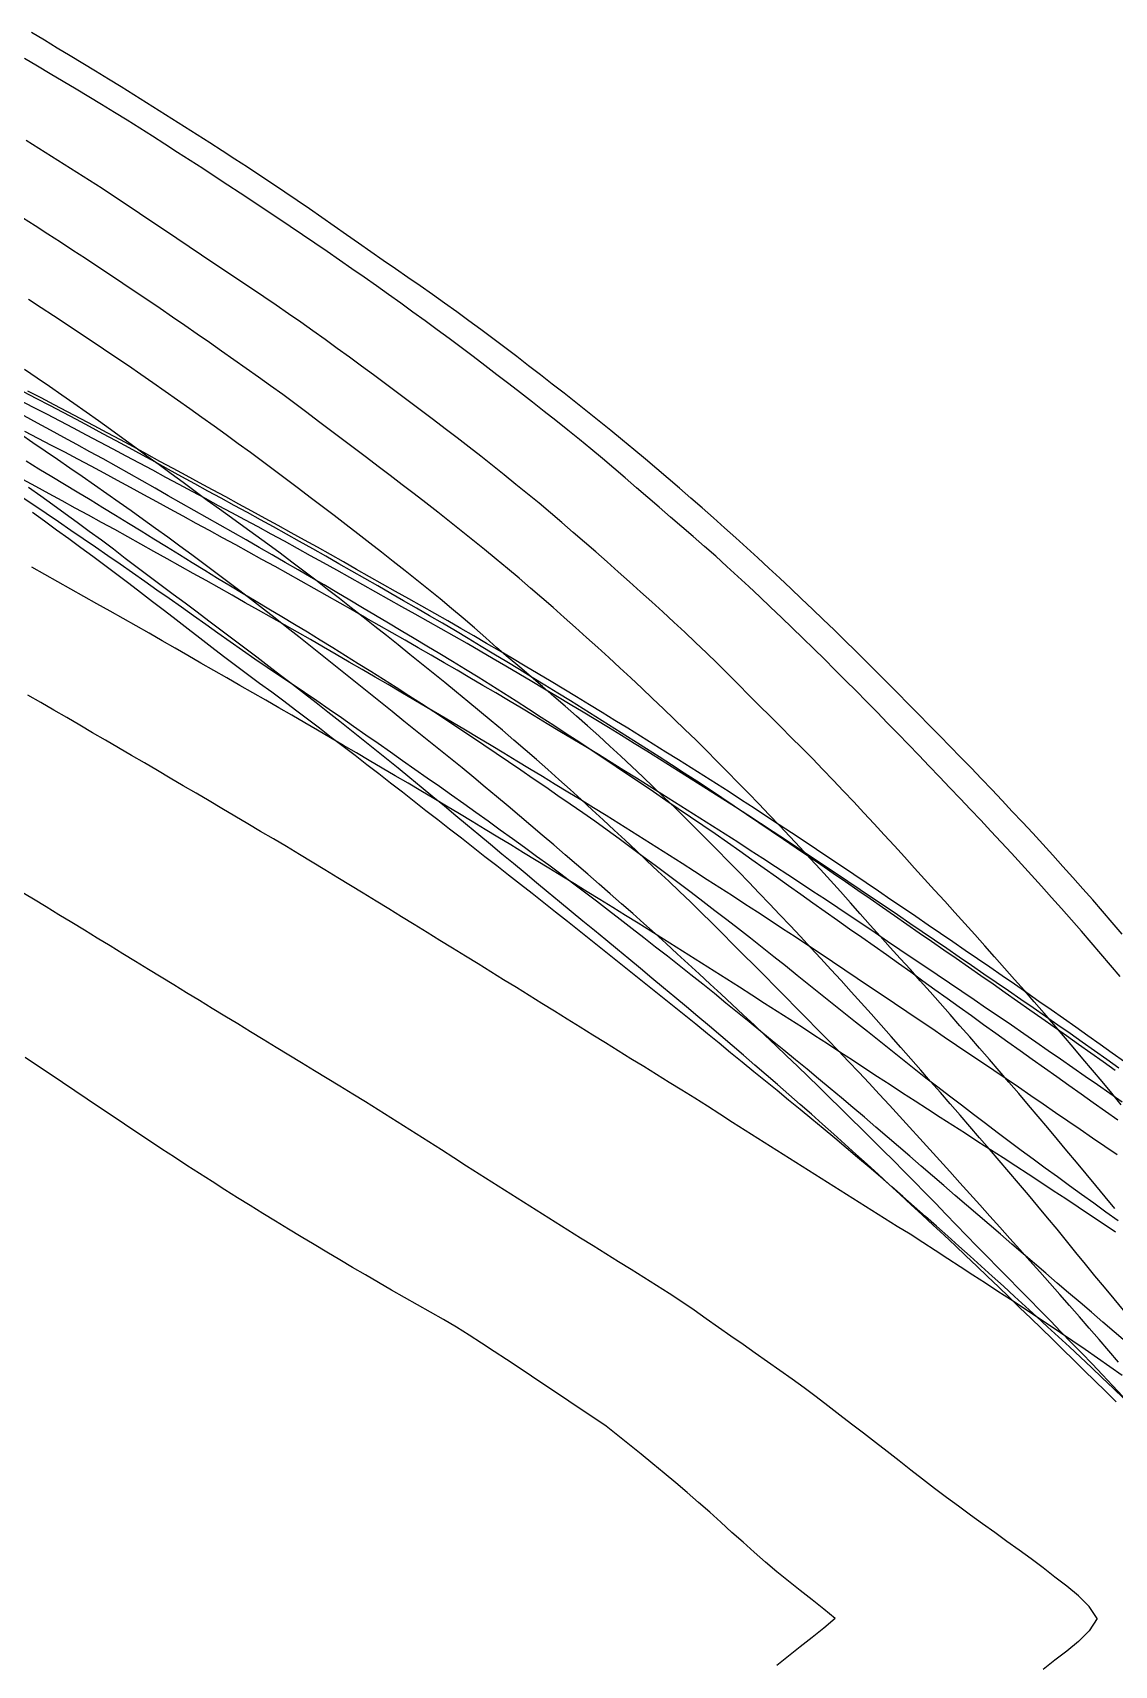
# Model space of a CAD drawing. Extents: x -4 to 218, y -16 to 16.
# Drawn here: x 206.55 to 213.78, y -0.31 to 10.6 of the extents above; entities that cross this region are included whole.
import ezdxf

# ---------------------------------------------------------------- set-up
doc = ezdxf.new("R2010")
doc.units = 0
doc.header["$MEASUREMENT"] = 0
doc.layers.add('Waterlines', color=7, linetype='Continuous')

msp = doc.modelspace()

# ---------------------------------------------------------------- linework, layer by layer
at = {"layer": 'Waterlines', "color": 135}
for points in [[(213.82683, 4.57642), (213.76212, 4.65267), (213.69695, 4.72858), (213.63138, 4.80412), (213.56541, 4.8793), (213.49907, 4.95415), (213.43236, 5.02868), (213.3653, 5.1029), (213.29788, 5.1768), (213.23016, 5.2504), (213.16212, 5.32373), (213.0938, 5.39677), (213.02518, 5.46955), (212.95631, 5.54209), (212.88722, 5.61441), (212.8179, 5.68652), (212.7484, 5.75843), (212.6787, 5.83018), (212.60887, 5.90177), (212.53888, 5.97323), (212.46878, 6.04456), (212.39856, 6.11578), (212.32823, 6.18687), (212.25772, 6.25783), (212.18706, 6.3286), (212.1162, 6.39919), (212.04512, 6.46956), (211.9738, 6.5397), (211.90224, 6.60958), (211.83041, 6.67919), (211.75829, 6.7485), (211.68588, 6.81751), (211.61319, 6.88622), (211.54021, 6.95462), (211.46695, 7.02271), (211.39339, 7.0905), (211.31955, 7.15797), (211.24544, 7.22514), (211.17104, 7.29197), (211.09634, 7.35851), (211.02136, 7.42471), (210.94609, 7.49058), (210.87051, 7.5561), (210.7946, 7.62125), (210.7184, 7.68605), (210.64186, 7.75048), (210.56502, 7.81453), (210.48785, 7.87823), (210.41043, 7.94155), (210.33279, 8.00445), (210.25478, 8.06709), (210.1765, 8.12941), (210.09798, 8.1914), (210.01924, 8.25309), (209.94028, 8.3145), (209.86111, 8.37558), (209.78168, 8.43639), (209.70204, 8.49687), (209.62219, 8.557), (209.54207, 8.61676), (209.46149, 8.67624), (209.38077, 8.73512), (209.29951, 8.79355), (209.21802, 8.85131), (209.13603, 8.90871), (209.05394, 8.96563), (208.97153, 9.0225), (208.8893, 9.0793), (208.80724, 9.13642), (208.72537, 9.1939), (208.64357, 9.25156), (208.56169, 9.30914), (208.4798, 9.36639), (208.39745, 9.42342), (208.315, 9.4799), (208.23206, 9.53606), (208.149, 9.59167), (208.06557, 9.64703), (207.98198, 9.70203), (207.8983, 9.7567), (207.81436, 9.81118), (207.73027, 9.86542), (207.64615, 9.91936), (207.56178, 9.97316), (207.47729, 10.02675), (207.39268, 10.08011), (207.30797, 10.13327), (207.2231, 10.18624), (207.13812, 10.23899), (207.05302, 10.29153), (206.96777, 10.34385), (206.88239, 10.39595), (206.79688, 10.44783), (206.71124, 10.49947), (206.62544, 10.55091), (206.53954, 10.60211)], [(213.81529, 4.29207), (213.75084, 4.36859), (213.686, 4.44479), (213.6208, 4.52066), (213.55522, 4.59624), (213.4893, 4.6715), (213.42307, 4.74648), (213.35649, 4.82117), (213.28963, 4.89559), (213.22247, 4.96975), (213.15503, 5.04366), (213.08734, 5.1173), (213.01938, 5.19073), (212.95119, 5.26395), (212.88278, 5.33696), (212.81419, 5.40978), (212.74542, 5.48243), (212.67648, 5.55492), (212.60741, 5.62728), (212.53819, 5.6995), (212.46886, 5.77161), (212.39943, 5.84362), (212.32986, 5.9155), (212.26013, 5.98724), (212.19023, 6.05881), (212.12016, 6.1302), (212.04984, 6.2014), (211.97931, 6.27236), (211.90854, 6.34309), (211.83751, 6.41358), (211.76622, 6.4838), (211.69469, 6.55376), (211.62288, 6.62343), (211.5508, 6.69282), (211.47845, 6.7619), (211.40579, 6.83065), (211.33281, 6.89904), (211.25948, 6.96702), (211.18576, 7.03454), (211.11142, 7.10168), (211.0367, 7.16807), (210.96133, 7.23397), (210.88568, 7.29925), (210.80959, 7.36429), (210.73357, 7.42902), (210.65749, 7.49402), (210.58182, 7.55949), (210.50645, 7.62518), (210.43074, 7.69075), (210.35455, 7.7556), (210.27768, 7.81971), (210.20021, 7.88308), (210.12238, 7.94588), (210.04404, 8.00835), (209.96559, 8.07034), (209.88678, 8.13211), (209.8078, 8.19356), (209.72871, 8.25467), (209.64931, 8.31561), (209.56972, 8.37628), (209.48996, 8.43667), (209.41, 8.49681), (209.32985, 8.55667), (209.24947, 8.61624), (209.16887, 8.67549), (209.08804, 8.73444), (209.00697, 8.79305), (208.92567, 8.85135), (208.84412, 8.90933), (208.76234, 8.96698), (208.68036, 9.02431), (208.59814, 9.08135), (208.51573, 9.1381), (208.43324, 9.1945), (208.35045, 9.25073), (208.26747, 9.30673), (208.1844, 9.36249), (208.10118, 9.41804), (208.01784, 9.47339), (207.93437, 9.52857), (207.85081, 9.58356), (207.76711, 9.63838), (207.68332, 9.69301), (207.5994, 9.74746), (207.51537, 9.80172), (207.4312, 9.85577), (207.34692, 9.90956), (207.26239, 9.96318), (207.17776, 10.01644), (207.09285, 10.06939), (207.00784, 10.12177), (206.92238, 10.17371), (206.83656, 10.22515), (206.75047, 10.27619), (206.66435, 10.32697), (206.57822, 10.37787), (206.4922, 10.42913)], [(213.82175, 3.43551), (213.75819, 3.5128), (213.69434, 3.58984), (213.63022, 3.66664), (213.56584, 3.74322), (213.50119, 3.81957), (213.43628, 3.89572), (213.37115, 3.97165), (213.30579, 4.04739), (213.24019, 4.12294), (213.17438, 4.19829), (213.10837, 4.27345), (213.04216, 4.34844), (212.97575, 4.42329), (212.90919, 4.49798), (212.8425, 4.57253), (212.77567, 4.64698), (212.70872, 4.72132), (212.64168, 4.79556), (212.57455, 4.86975), (212.50735, 4.94386), (212.44011, 5.01794), (212.3728, 5.09195), (212.3054, 5.16587), (212.23785, 5.23964), (212.17014, 5.31326), (212.10217, 5.38667), (212.03395, 5.45984), (211.96544, 5.53269), (211.89655, 5.60523), (211.82727, 5.67737), (211.75755, 5.74905), (211.68744, 5.82032), (211.61684, 5.89139), (211.54614, 5.96204), (211.47519, 6.03262), (211.40442, 6.10294), (211.33356, 6.17367), (211.26332, 6.24472), (211.19313, 6.31601), (211.12209, 6.38663), (211.05011, 6.45622), (210.97742, 6.52517), (210.90439, 6.59361), (210.83109, 6.66164), (210.75752, 6.72936), (210.68361, 6.79693), (210.6095, 6.86419), (210.53528, 6.93112), (210.46072, 6.99788), (210.38594, 7.06434), (210.31091, 7.13051), (210.23563, 7.19632), (210.15999, 7.26177), (210.08405, 7.32681), (210.00769, 7.39144), (209.93086, 7.45574), (209.8539, 7.51937), (209.77641, 7.58267), (209.69855, 7.64553), (209.62033, 7.70796), (209.54179, 7.76999), (209.46297, 7.83163), (209.38385, 7.89292), (209.30452, 7.95388), (209.22502, 8.01452), (209.14528, 8.07495), (209.06535, 8.13513), (208.98524, 8.19509), (208.905, 8.25481), (208.82457, 8.31433), (208.74402, 8.37359), (208.66328, 8.43261), (208.58241, 8.49138), (208.50121, 8.54995), (208.41991, 8.60815), (208.33826, 8.66603), (208.25647, 8.72333), (208.17416, 8.78016), (208.09146, 8.8364), (208.00836, 8.89214), (207.92516, 8.94749), (207.84183, 9.00286), (207.75858, 9.05853), (207.67572, 9.11438), (207.59274, 9.17055), (207.50984, 9.2267), (207.42706, 9.28265), (207.34399, 9.33859), (207.26083, 9.39428), (207.17763, 9.44961), (207.09406, 9.50475), (207.0103, 9.5595), (206.92628, 9.61391), (206.84219, 9.66788), (206.75774, 9.72162), (206.6731, 9.77503), (206.58826, 9.82812), (206.50325, 9.88091)], [(213.77827, 2.74224), (213.71475, 2.81937), (213.651, 2.89656), (213.58713, 2.97364), (213.52313, 3.05061), (213.45898, 3.12746), (213.39473, 3.20418), (213.33032, 3.28078), (213.26585, 3.35712), (213.20111, 3.43347), (213.13622, 3.50967), (213.07117, 3.58571), (213.00597, 3.66163), (212.94063, 3.7374), (212.87512, 3.81305), (212.80949, 3.88857), (212.74373, 3.96393), (212.67772, 4.03928), (212.61162, 4.11437), (212.54538, 4.18926), (212.47899, 4.26394), (212.41222, 4.33863), (212.34534, 4.41312), (212.27849, 4.48735), (212.21146, 4.5617), (212.14455, 4.63611), (212.07791, 4.71075), (212.01161, 4.78551), (211.94513, 4.86036), (211.87837, 4.93483), (211.81105, 5.00893), (211.74326, 5.0826), (211.67497, 5.15604), (211.60654, 5.229), (211.53775, 5.30178), (211.46878, 5.37417), (211.39944, 5.44643), (211.3299, 5.51841), (211.26007, 5.59011), (211.19008, 5.66142), (211.11967, 5.73253), (211.04897, 5.8033), (210.97777, 5.87384), (210.90634, 5.94391), (210.83456, 6.01362), (210.76245, 6.08298), (210.69, 6.15197), (210.61722, 6.22063), (210.5441, 6.28896), (210.47069, 6.35695), (210.39697, 6.42463), (210.323, 6.49202), (210.24878, 6.55912), (210.17426, 6.62594), (210.0995, 6.69243), (210.02441, 6.75858), (209.94911, 6.82426), (209.87334, 6.88966), (209.7972, 6.95465), (209.72072, 7.01919), (209.64384, 7.0833), (209.56659, 7.14695), (209.48898, 7.21012), (209.41096, 7.27284), (209.3326, 7.33506), (209.25395, 7.39679), (209.17493, 7.4582), (209.09569, 7.51927), (209.01625, 7.58007), (208.93652, 7.64071), (208.85678, 7.70109), (208.77698, 7.76126), (208.69696, 7.82144), (208.61702, 7.88153), (208.53726, 7.94163), (208.45775, 8.00217), (208.37845, 8.06322), (208.29848, 8.12363), (208.21782, 8.18291), (208.13675, 8.24157), (208.0553, 8.2999), (207.97369, 8.3579), (207.89186, 8.41568), (207.80997, 8.47317), (207.72792, 8.53047), (207.64572, 8.58757), (207.5634, 8.64447), (207.48097, 8.70115), (207.39836, 8.75765), (207.31563, 8.81395), (207.23276, 8.87002), (207.14973, 8.92588), (207.06654, 8.9815), (206.98318, 9.03685), (206.89966, 9.09197), (206.81598, 9.14684), (206.73216, 9.20146), (206.64819, 9.25587), (206.56404, 9.31007), (206.47978, 9.36404)], [(213.83784, 2.06169), (213.77373, 2.13867), (213.70975, 2.21565), (213.646, 2.2927), (213.5826, 2.3699), (213.51927, 2.44751), (213.45616, 2.52507), (213.39288, 2.60264), (213.32919, 2.68006), (213.26521, 2.75702), (213.20085, 2.83365), (213.13608, 2.91015), (213.07124, 2.9863), (213.0061, 3.06241), (212.94084, 3.13836), (212.87555, 3.21409), (212.81006, 3.28983), (212.74448, 3.36547), (212.6788, 3.44102), (212.61307, 3.51648), (212.54724, 3.59187), (212.48135, 3.66718), (212.41539, 3.7424), (212.3493, 3.81754), (212.2831, 3.89255), (212.21675, 3.96743), (212.15007, 4.04231), (212.08333, 4.11689), (212.0164, 4.19127), (211.94922, 4.26545), (211.88179, 4.33943), (211.8141, 4.41316), (211.74615, 4.48665), (211.67795, 4.5599), (211.60948, 4.63292), (211.54074, 4.70568), (211.47176, 4.77821), (211.40253, 4.85049), (211.33304, 4.92253), (211.26329, 4.99433), (211.1933, 5.06588), (211.12308, 5.13719), (211.0527, 5.20813), (210.98196, 5.27894), (210.91092, 5.34948), (210.83958, 5.4197), (210.76793, 5.48959), (210.69594, 5.55912), (210.62357, 5.62827), (210.55081, 5.697), (210.47765, 5.7653), (210.40404, 5.83313), (210.33, 5.90046), (210.25546, 5.96727), (210.18051, 6.03357), (210.10521, 6.09943), (210.02946, 6.16508), (209.95363, 6.23032), (209.8777, 6.29532), (209.80154, 6.36035), (209.72549, 6.42537), (209.6498, 6.49059), (209.57458, 6.55649), (209.49953, 6.62268), (209.42383, 6.68819), (209.347, 6.75278), (209.26974, 6.8163), (209.19193, 6.87937), (209.11371, 6.94209), (209.03542, 7.00439), (208.95689, 7.06641), (208.87811, 7.12825), (208.79919, 7.18987), (208.72017, 7.25123), (208.64095, 7.31244), (208.56157, 7.37344), (208.4821, 7.43421), (208.40242, 7.49482), (208.3226, 7.5552), (208.24261, 7.61537), (208.16245, 7.6753), (208.08214, 7.73498), (208.00163, 7.79443), (207.92094, 7.85363), (207.84009, 7.91258), (207.75903, 7.97128), (207.67772, 8.02979), (207.5963, 8.08798), (207.51468, 8.1459), (207.43289, 8.20352), (207.35088, 8.26086), (207.26869, 8.3179), (207.18629, 8.37462), (207.10355, 8.43112), (207.02068, 8.4872), (206.93761, 8.54294), (206.85434, 8.59837), (206.77075, 8.65363), (206.68718, 8.70857), (206.6035, 8.76332), (206.51956, 8.81806)], [(213.80365, 1.71423), (213.73853, 1.79022), (213.67323, 1.86604), (213.60773, 1.94171), (213.54205, 2.01722), (213.47621, 2.09258), (213.4102, 2.16781), (213.34402, 2.24291), (213.27773, 2.31788), (213.2114, 2.3926), (213.14482, 2.46737), (213.07814, 2.54203), (213.01138, 2.6166), (212.94452, 2.69109), (212.87761, 2.7655), (212.81062, 2.83984), (212.74358, 2.91413), (212.67648, 2.98834), (212.60936, 3.0625), (212.54218, 3.1366), (212.47481, 3.21082), (212.40749, 3.28483), (212.34003, 3.35872), (212.27237, 3.43245), (212.20445, 3.50597), (212.13623, 3.57923), (212.06772, 3.65221), (211.99896, 3.72479), (211.92978, 3.79719), (211.86029, 3.86927), (211.79057, 3.94099), (211.72054, 4.01253), (211.65031, 4.08386), (211.57996, 4.15501), (211.50946, 4.22603), (211.4389, 4.29692), (211.36821, 4.36779), (211.29764, 4.43845), (211.22691, 4.50925), (211.15651, 4.57998), (211.08643, 4.6514), (211.01443, 4.7214), (210.94225, 4.79082), (210.86992, 4.85998), (210.79741, 4.92902), (210.72479, 4.99789), (210.65201, 5.06666), (210.57916, 5.13524), (210.50615, 5.2037), (210.43298, 5.27198), (210.35965, 5.34008), (210.28612, 5.40794), (210.21236, 5.47551), (210.13832, 5.54275), (210.06387, 5.60974), (209.98915, 5.67629), (209.91408, 5.74242), (209.83864, 5.80813), (209.76282, 5.87341), (209.68663, 5.93828), (209.61009, 6.00276), (209.53323, 6.0669), (209.45612, 6.13071), (209.37875, 6.19425), (209.30132, 6.25748), (209.22359, 6.32061), (209.14574, 6.38353), (209.06776, 6.44626), (208.98964, 6.50883), (208.91138, 6.57123), (208.83302, 6.63345), (208.75452, 6.69549), (208.67586, 6.75735), (208.59708, 6.819), (208.51814, 6.88039), (208.43889, 6.94162), (208.35953, 7.00245), (208.27979, 7.06295), (208.19989, 7.12278), (208.11938, 7.18221), (208.03847, 7.24114), (207.95726, 7.29973), (207.87604, 7.35813), (207.79485, 7.41675), (207.71404, 7.47563), (207.63322, 7.5349), (207.55273, 7.59413), (207.47205, 7.65354), (207.39136, 7.71287), (207.31075, 7.77196), (207.22986, 7.83099), (207.14882, 7.88981), (207.06761, 7.94834), (206.98634, 8.00649), (206.90468, 8.06445), (206.82281, 8.12208), (206.74075, 8.1794), (206.65846, 8.23641), (206.57599, 8.29311), (206.49335, 8.34948)], [(213.78169, 3.66468), (213.70003, 3.72253), (213.61852, 3.78022), (213.53687, 3.83799), (213.45526, 3.8957), (213.37346, 3.95349), (213.29185, 4.0111), (213.21013, 4.06874), (213.12851, 4.12621), (213.04671, 4.18366), (212.96486, 4.24088), (212.88271, 4.29799), (212.80025, 4.35508), (212.71799, 4.41196), (212.63582, 4.4688), (212.55351, 4.52582), (212.47133, 4.58288), (212.3894, 4.63993), (212.30727, 4.69717), (212.22513, 4.75439), (212.14307, 4.81143), (212.06076, 4.86847), (211.97852, 4.92527), (211.89616, 4.98193), (211.81357, 5.03855), (211.73103, 5.09494), (211.64832, 5.15129), (211.56561, 5.20751), (211.48286, 5.26367), (211.40012, 5.31975), (211.31743, 5.37573), (211.23468, 5.43168), (211.1519, 5.48761), (211.06902, 5.54322), (210.98502, 5.59796), (210.90096, 5.65246), (210.81693, 5.70673), (210.73273, 5.76089), (210.6485, 5.81485), (210.56418, 5.86866), (210.47975, 5.92229), (210.39525, 5.97572), (210.31056, 6.02896), (210.22575, 6.08196), (210.14082, 6.13474), (210.05577, 6.18733), (209.97058, 6.23976), (209.88533, 6.29202), (209.79997, 6.34415), (209.71465, 6.39608), (209.62914, 6.44796), (209.54375, 6.49962), (209.45825, 6.55126), (209.37309, 6.60299), (209.28632, 6.65369), (209.19968, 6.70385), (209.11298, 6.75387), (209.02625, 6.80381), (208.93954, 6.85363), (208.85278, 6.90339), (208.76599, 6.95307), (208.67915, 7.00267), (208.59225, 7.05219), (208.50533, 7.1016), (208.41832, 7.15088), (208.33119, 7.20004), (208.24397, 7.249), (208.15671, 7.29766), (208.06926, 7.34608), (207.98167, 7.39425), (207.89398, 7.44215), (207.80618, 7.48986), (207.71835, 7.53749), (207.63058, 7.58528), (207.54292, 7.63358), (207.45538, 7.68216), (207.36783, 7.73061), (207.28026, 7.77867), (207.19225, 7.82654), (207.10414, 7.87406), (207.01595, 7.92129), (206.92767, 7.96831), (206.83934, 8.0152), (206.75095, 8.06199), (206.66251, 8.10869), (206.57407, 8.15532), (206.48555, 8.20192)], [(213.84344, 3.72234), (213.7621, 3.78029), (213.68054, 3.83822), (213.59892, 3.89604), (213.51727, 3.95374), (213.43558, 4.01134), (213.35367, 4.06893), (213.2719, 4.12629), (213.18994, 4.18359), (213.10796, 4.24066), (213.02588, 4.29749), (212.94334, 4.35432), (212.8609, 4.41086), (212.77846, 4.46733), (212.69582, 4.52393), (212.61334, 4.58037), (212.53067, 4.63691), (212.44821, 4.69331), (212.36554, 4.7498), (212.28299, 4.80609), (212.20023, 4.86242), (212.1174, 4.91861), (212.03464, 4.97458), (211.95163, 5.0305), (211.86855, 5.08625), (211.78546, 5.14177), (211.70216, 5.1972), (211.61879, 5.25248), (211.53537, 5.30761), (211.45186, 5.3626), (211.36832, 5.41743), (211.28458, 5.47218), (211.20078, 5.52667), (211.11702, 5.58071), (211.03264, 5.63423), (210.94757, 5.68701), (210.86279, 5.74003), (210.778, 5.79332), (210.69318, 5.84657), (210.60834, 5.89964), (210.52344, 5.9525), (210.43848, 6.00511), (210.35318, 6.05759), (210.26781, 6.10975), (210.18234, 6.16162), (210.09671, 6.21328), (210.01093, 6.26475), (209.92509, 6.31602), (209.83911, 6.36713), (209.7531, 6.41804), (209.66704, 6.46877), (209.58072, 6.5194), (209.49437, 6.56978), (209.40799, 6.61985), (209.32133, 6.6695), (209.23425, 6.71852), (209.14688, 6.76747), (209.05968, 6.8168), (208.97272, 6.8662), (208.88571, 6.91567), (208.79874, 6.96506), (208.71176, 7.01436), (208.62463, 7.06362), (208.53755, 7.11268), (208.45029, 7.16165), (208.36296, 7.21043), (208.27553, 7.25899), (208.18797, 7.30732), (208.10031, 7.35544), (208.01259, 7.40337), (207.92473, 7.45116), (207.83688, 7.49879), (207.74886, 7.54638), (207.66093, 7.59382), (207.57291, 7.64129), (207.48495, 7.68876), (207.39714, 7.7364), (207.3096, 7.78437), (207.22183, 7.83243), (207.1337, 7.88006), (207.04535, 7.92722), (206.95695, 7.97404), (206.86841, 8.02074), (206.77988, 8.0673), (206.69131, 8.11378), (206.60277, 8.16019), (206.51414, 8.20657)], [(213.80624, 3.68044), (213.72472, 3.73839), (213.64305, 3.79608), (213.56116, 3.85366), (213.47929, 3.91099), (213.39722, 3.96826), (213.31525, 4.0253), (213.233, 4.08234), (213.15074, 4.13924), (213.06841, 4.19603), (212.98605, 4.25271), (212.90369, 4.30928), (212.82115, 4.36588), (212.73868, 4.42236), (212.6562, 4.47879), (212.57382, 4.53514), (212.49132, 4.59155), (212.40849, 4.64805), (212.32568, 4.70439), (212.24298, 4.76053), (212.16014, 4.81662), (212.07729, 4.87257), (211.99423, 4.92849), (211.91115, 4.98424), (211.82806, 5.0398), (211.74481, 5.09525), (211.66148, 5.15053), (211.57808, 5.20565), (211.49458, 5.26062), (211.4109, 5.31551), (211.32726, 5.37013), (211.24342, 5.42463), (211.15958, 5.47877), (211.07544, 5.5325), (210.99059, 5.58551), (210.90553, 5.63847), (210.82085, 5.69172), (210.73619, 5.74495), (210.65134, 5.79811), (210.56642, 5.85103), (210.48145, 5.90368), (210.39616, 5.95615), (210.31084, 6.00827), (210.22527, 6.06014), (210.13959, 6.11172), (210.0538, 6.16307), (209.96785, 6.21426), (209.88185, 6.26525), (209.79579, 6.31608), (209.70953, 6.36681), (209.62331, 6.41733), (209.53694, 6.4677), (209.45061, 6.51781), (209.36415, 6.56757), (209.27699, 6.61671), (209.18945, 6.66555), (209.10214, 6.71462), (209.01497, 6.7637), (208.92776, 6.81278), (208.84059, 6.86181), (208.7534, 6.91077), (208.66614, 6.95968), (208.57889, 7.00848), (208.49155, 7.05718), (208.40413, 7.10575), (208.31665, 7.15413), (208.22897, 7.20234), (208.14125, 7.25026), (208.05345, 7.29792), (207.96538, 7.34544), (207.87744, 7.39267), (207.7892, 7.43989), (207.70097, 7.48704), (207.61279, 7.53424), (207.52496, 7.58156), (207.43692, 7.62932), (207.34897, 7.67706), (207.26099, 7.7246), (207.17279, 7.77189), (207.08444, 7.81889), (206.99597, 7.8656), (206.90744, 7.91211), (206.81877, 7.95849), (206.73013, 8.00476), (206.64143, 8.05097), (206.55272, 8.09711), (206.46396, 8.14324)], [(213.79851, 3.33326), (213.71683, 3.39118), (213.63516, 3.44898), (213.55353, 3.50673), (213.47179, 3.56458), (213.39021, 3.62236), (213.30858, 3.68026), (213.22711, 3.73814), (213.1456, 3.79617), (213.06415, 3.85428), (212.9828, 3.91244), (212.90149, 3.97065), (212.82025, 4.02892), (212.73907, 4.08721), (212.6579, 4.1456), (212.57684, 4.20399), (212.49588, 4.26247), (212.41519, 4.32099), (212.33365, 4.37918), (212.25185, 4.43706), (212.17014, 4.49475), (212.08833, 4.55248), (212.00667, 4.61016), (211.92488, 4.66797), (211.84334, 4.72569), (211.76169, 4.78357), (211.68015, 4.84148), (211.59862, 4.89942), (211.51714, 4.95733), (211.43565, 5.01522), (211.35402, 5.07314), (211.27248, 5.13083), (211.19075, 5.1884), (211.10892, 5.24554), (211.02647, 5.30218), (210.94359, 5.358), (210.8606, 5.41374), (210.77768, 5.47009), (210.69513, 5.52639), (210.61241, 5.58273), (210.52965, 5.63887), (210.44656, 5.69488), (210.36349, 5.75051), (210.28014, 5.8059), (210.19669, 5.86093), (210.11299, 5.91574), (210.02927, 5.97025), (209.9453, 6.02462), (209.86122, 6.07876), (209.77704, 6.1327), (209.69263, 6.18648), (209.60818, 6.23995), (209.52364, 6.29311), (209.43878, 6.34599), (209.35355, 6.39839), (209.26797, 6.44994), (209.18207, 6.5006), (209.09558, 6.55131), (209.0097, 6.60234), (208.9238, 6.65387), (208.838, 6.70541), (208.7522, 6.75684), (208.66631, 6.80811), (208.58031, 6.85916), (208.49409, 6.91006), (208.40785, 6.96067), (208.32144, 7.01107), (208.23495, 7.06123), (208.1483, 7.11121), (208.06158, 7.16102), (207.97481, 7.21068), (207.88795, 7.26026), (207.80103, 7.30974), (207.71407, 7.35915), (207.62709, 7.40846), (207.54005, 7.45774), (207.453, 7.50694), (207.36586, 7.55612), (207.27863, 7.60531), (207.19182, 7.65422), (207.10509, 7.70309), (207.01768, 7.75214), (206.92989, 7.80037), (206.84201, 7.84851), (206.75424, 7.89651), (206.66647, 7.94444), (206.57867, 7.99233), (206.49086, 8.04016)], [(213.83269, 1.48459), (213.7641, 1.55752), (213.69537, 1.63013), (213.62642, 1.70253), (213.55725, 1.77471), (213.48787, 1.84669), (213.4183, 1.91848), (213.34857, 1.9901), (213.27863, 2.06158), (213.20857, 2.13294), (213.13841, 2.20419), (213.06805, 2.27549), (212.99783, 2.34662), (212.92767, 2.4177), (212.85747, 2.48897), (212.78749, 2.5603), (212.71785, 2.63198), (212.64867, 2.70415), (212.57947, 2.77646), (212.5099, 2.84833), (212.43994, 2.91972), (212.3696, 2.99093), (212.29897, 3.06201), (212.22833, 3.13275), (212.15749, 3.20342), (212.08656, 3.27384), (212.01543, 3.34419), (211.94417, 3.41437), (211.87274, 3.48439), (211.80118, 3.5542), (211.72942, 3.62383), (211.65746, 3.69325), (211.58533, 3.76247), (211.51302, 3.83149), (211.44052, 3.9003), (211.36771, 3.96907), (211.29485, 4.03755), (211.22183, 4.10584), (211.14865, 4.174), (211.07538, 4.242), (211.00192, 4.30989), (210.92834, 4.3776), (210.85454, 4.44512), (210.78053, 4.51243), (210.7063, 4.57948), (210.63194, 4.64619), (210.55724, 4.71277), (210.48228, 4.77908), (210.40724, 4.84505), (210.33186, 4.91089), (210.2563, 4.97648), (210.18065, 5.04181), (210.1048, 5.10701), (210.02881, 5.17206), (209.95273, 5.23696), (209.87654, 5.30173), (209.80026, 5.36635), (209.72389, 5.43085), (209.64735, 5.49528), (209.57082, 5.55944), (209.49409, 5.62345), (209.41714, 5.68722), (209.33984, 5.75035), (209.26146, 5.81234), (209.18307, 5.87474), (209.10498, 5.93761), (209.02719, 6.0004), (208.94934, 6.06328), (208.87152, 6.1261), (208.79361, 6.18892), (208.7157, 6.25162), (208.63771, 6.31426), (208.55968, 6.37678), (208.48151, 6.4392), (208.40327, 6.50146), (208.32489, 6.56357), (208.24638, 6.62548), (208.16766, 6.68716), (208.08878, 6.7486), (208.00967, 6.80977), (207.93037, 6.87066), (207.85085, 6.93126), (207.77104, 6.99155), (207.69104, 7.0515), (207.61078, 7.11113), (207.53018, 7.1705), (207.44951, 7.22943), (207.3685, 7.2881), (207.28726, 7.34648), (207.2058, 7.40455), (207.12418, 7.46232), (207.04233, 7.51983), (206.96034, 7.57709), (206.87822, 7.63414), (206.79596, 7.69102), (206.71362, 7.74773), (206.63115, 7.80434), (206.54863, 7.86082), (206.46606, 7.91721)], [(213.82683, 3.45312), (213.74507, 3.51045), (213.66287, 3.56766), (213.58064, 3.62483), (213.49857, 3.68198), (213.4164, 3.73913), (213.33426, 3.79616), (213.25195, 3.85316), (213.16974, 3.90992), (213.0873, 3.96663), (213.00478, 4.02316), (212.92216, 4.07958), (212.83952, 4.13588), (212.75679, 4.19208), (212.67401, 4.24819), (212.59119, 4.30422), (212.50832, 4.36019), (212.42543, 4.4161), (212.34253, 4.47194), (212.25967, 4.52771), (212.17664, 4.58356), (212.09369, 4.63933), (212.01074, 4.69511), (211.92789, 4.75082), (211.84474, 4.8065), (211.76137, 4.86194), (211.67778, 4.91722), (211.59433, 4.97211), (211.51064, 5.02689), (211.42667, 5.08158), (211.34277, 5.13596), (211.25867, 5.19021), (211.17451, 5.24423), (211.09023, 5.29807), (211.00581, 5.3517), (210.92131, 5.40519), (210.83672, 5.45855), (210.75206, 5.51177), (210.66734, 5.56488), (210.58263, 5.61784), (210.49777, 5.67074), (210.41299, 5.72342), (210.32797, 5.77601), (210.24271, 5.82761), (210.15668, 5.87945), (210.07092, 5.93115), (209.98518, 5.98273), (209.89937, 6.03423), (209.81352, 6.08557), (209.7276, 6.13679), (209.64162, 6.18785), (209.55554, 6.23875), (209.46936, 6.28949), (209.38307, 6.34004), (209.29665, 6.39039), (209.21013, 6.44053), (209.12352, 6.4905), (209.03679, 6.54034), (208.95, 6.59003), (208.86313, 6.63959), (208.77617, 6.68905), (208.68916, 6.73841), (208.60236, 6.78755), (208.51524, 6.83676), (208.42827, 6.88587), (208.34166, 6.93501), (208.2543, 6.98433), (208.16669, 7.03285), (208.07901, 7.08121), (207.9913, 7.12948), (207.90364, 7.17765), (207.81598, 7.22575), (207.72829, 7.27382), (207.64056, 7.32186), (207.55283, 7.36984), (207.46504, 7.41778), (207.37724, 7.46566), (207.28941, 7.51348), (207.20149, 7.56125), (207.11349, 7.60891), (207.02541, 7.65644), (206.93776, 7.70343), (206.84944, 7.75039), (206.76094, 7.79706), (206.67253, 7.8434), (206.5838, 7.88995), (206.49529, 7.93664)], [(213.80054, 2.65961), (213.71938, 2.71797), (213.63803, 2.77647), (213.55702, 2.83488), (213.47586, 2.89367), (213.39502, 2.95254), (213.31438, 3.01162), (213.2338, 3.071), (213.15353, 3.13058), (213.07339, 3.19047), (212.99344, 3.25055), (212.91364, 3.3108), (212.83395, 3.3712), (212.75441, 3.43169), (212.67491, 3.49235), (212.59564, 3.55302), (212.51648, 3.61379), (212.43777, 3.67541), (212.35948, 3.73794), (212.28117, 3.80051), (212.20308, 3.86294), (212.12494, 3.9254), (212.04678, 3.98791), (211.96877, 4.05036), (211.8907, 4.11286), (211.81271, 4.17535), (211.73465, 4.23796), (211.65672, 4.30045), (211.57858, 4.36299), (211.50043, 4.42528), (211.42206, 4.48736), (211.34341, 4.54917), (211.26448, 4.61068), (211.18539, 4.67177), (211.10593, 4.73267), (211.02634, 4.79322), (210.94655, 4.85358), (210.86671, 4.91373), (210.78671, 4.97377), (210.70663, 5.03367), (210.62651, 5.09341), (210.54625, 5.15307), (210.46588, 5.21258), (210.38554, 5.27177), (210.30489, 5.33059), (210.22261, 5.38715), (210.13988, 5.44411), (210.05754, 5.50095), (209.97523, 5.5577), (209.89276, 5.61441), (209.81024, 5.67096), (209.72762, 5.72737), (209.64491, 5.78357), (209.56204, 5.83958), (209.47905, 5.89536), (209.39587, 5.95086), (209.31245, 6.00607), (209.22887, 6.06093), (209.14507, 6.11547), (209.06107, 6.16972), (208.9769, 6.22365), (208.89249, 6.27733), (208.80794, 6.3307), (208.72324, 6.38378), (208.63829, 6.43663), (208.55324, 6.48917), (208.46808, 6.54143), (208.38261, 6.5935), (208.29718, 6.6452), (208.21147, 6.69671), (208.12563, 6.74801), (208.0399, 6.79907), (207.95393, 6.85036), (207.86826, 6.9018), (207.78273, 6.95374), (207.69742, 7.00614), (207.61246, 7.05867), (207.5273, 7.11146), (207.44232, 7.16413), (207.35719, 7.21683), (207.27209, 7.26935), (207.18694, 7.32172), (207.10158, 7.37403), (207.01624, 7.42614), (206.93083, 7.47811), (206.84532, 7.53), (206.75978, 7.58178), (206.67416, 7.6335), (206.58853, 7.68513), (206.50287, 7.73669)], [(213.79521, 3.09983), (213.71294, 3.15639), (213.63042, 3.2129), (213.54785, 3.2693), (213.46532, 3.32568), (213.38281, 3.3822), (213.30045, 3.43883), (213.21785, 3.49553), (213.13519, 3.55199), (213.05243, 3.60825), (212.9696, 3.66435), (212.88676, 3.72035), (212.80379, 3.77636), (212.7209, 3.83226), (212.63791, 3.88819), (212.55504, 3.94402), (212.47203, 3.99994), (212.38907, 4.05583), (212.30614, 4.11171), (212.22321, 4.1676), (212.14032, 4.22345), (212.05736, 4.27935), (211.97456, 4.33518), (211.89186, 4.39094), (211.80894, 4.44672), (211.72527, 4.50217), (211.64171, 4.55729), (211.55814, 4.61227), (211.47446, 4.66715), (211.39073, 4.72191), (211.30692, 4.77655), (211.22305, 4.83105), (211.1391, 4.88541), (211.05504, 4.93962), (210.97089, 4.99366), (210.88666, 5.04756), (210.80234, 5.10131), (210.7179, 5.15497), (210.63342, 5.20845), (210.54884, 5.26183), (210.46422, 5.31504), (210.37959, 5.36802), (210.29488, 5.42068), (210.20952, 5.4728), (210.12392, 5.52481), (210.03844, 5.57695), (209.953, 5.62899), (209.86745, 5.681), (209.78188, 5.73286), (209.69618, 5.78462), (209.61049, 5.83619), (209.5247, 5.88763), (209.43886, 5.93891), (209.35289, 5.99004), (209.26683, 6.04101), (209.18071, 6.09183), (209.09451, 6.14254), (209.00822, 6.19315), (208.92191, 6.24365), (208.83553, 6.29408), (208.7491, 6.34443), (208.66263, 6.39469), (208.57613, 6.44487), (208.48962, 6.49494), (208.40311, 6.5449), (208.31657, 6.59471), (208.22995, 6.64412), (208.14253, 6.69329), (208.05521, 6.74253), (207.96805, 6.79167), (207.88084, 6.84078), (207.79367, 6.88981), (207.70647, 6.9388), (207.61926, 6.98773), (207.53198, 7.0366), (207.44467, 7.08541), (207.35735, 7.13412), (207.26993, 7.18276), (207.18253, 7.23129), (207.095, 7.27973), (207.00742, 7.32803), (206.91975, 7.37619), (206.83203, 7.42423), (206.7442, 7.47217), (206.6564, 7.51995), (206.56848, 7.56766), (206.48058, 7.61525)], [(213.78859, 1.44934), (213.71735, 1.51965), (213.64613, 1.58974), (213.57472, 1.65988), (213.5032, 1.72992), (213.43164, 1.79987), (213.35997, 1.86973), (213.28824, 1.93951), (213.21642, 2.0092), (213.14453, 2.07881), (213.07256, 2.14831), (213.00044, 2.21771), (212.92822, 2.28697), (212.85587, 2.35611), (212.78337, 2.42509), (212.71074, 2.49391), (212.63794, 2.56256), (212.56496, 2.63101), (212.49179, 2.69927), (212.41841, 2.76732), (212.34488, 2.83517), (212.27116, 2.90283), (212.1973, 2.97029), (212.12326, 3.03759), (212.04909, 3.1047), (211.97461, 3.17176), (211.90013, 3.23855), (211.8255, 3.30517), (211.75073, 3.37163), (211.6758, 3.4379), (211.60066, 3.50399), (211.5253, 3.56986), (211.44971, 3.63551), (211.37393, 3.70094), (211.29808, 3.76603), (211.22191, 3.83107), (211.14558, 3.89589), (211.06921, 3.96049), (210.99266, 4.02499), (210.91603, 4.08936), (210.83939, 4.15359), (210.76262, 4.21777), (210.68573, 4.28191), (210.60887, 4.34591), (210.53197, 4.4098), (210.45496, 4.47363), (210.37782, 4.53735), (210.30072, 4.60069), (210.22298, 4.66348), (210.14557, 4.7272), (210.06828, 4.79123), (209.99129, 4.85513), (209.91426, 4.91911), (209.8373, 4.98306), (209.7603, 5.04704), (209.68332, 5.11098), (209.60632, 5.17491), (209.52936, 5.2388), (209.4523, 5.30268), (209.37526, 5.3665), (209.29819, 5.43026), (209.22098, 5.49401), (209.14374, 5.55762), (209.06641, 5.6211), (208.98895, 5.68444), (208.91133, 5.74759), (208.83357, 5.81054), (208.75562, 5.87326), (208.67744, 5.93576), (208.59909, 5.99799), (208.52049, 6.05997), (208.44171, 6.12166), (208.3627, 6.18312), (208.28355, 6.24426), (208.20415, 6.30521), (208.1246, 6.36594), (208.04494, 6.42648), (207.96515, 6.48689), (207.88527, 6.54716), (207.80534, 6.60732), (207.72533, 6.66741), (207.64528, 6.72741), (207.56516, 6.7874), (207.48511, 6.8473), (207.40503, 6.90724), (207.32507, 6.96719), (207.24519, 7.02741), (207.16599, 7.08801), (207.08644, 7.14884), (207.00609, 7.20893), (206.92548, 7.26845), (206.84468, 7.32762), (206.76375, 7.38651), (206.68265, 7.44518), (206.60144, 7.50365), (206.5201, 7.56193)], [(213.84943, 1.8522), (213.77374, 1.91736), (213.69777, 1.98275), (213.62198, 2.04795), (213.54622, 2.11309), (213.47031, 2.17835), (213.39441, 2.24355), (213.31853, 2.30871), (213.24265, 2.37385), (213.16675, 2.43896), (213.09084, 2.50406), (213.01491, 2.56915), (212.93901, 2.63424), (212.86311, 2.69935), (212.78725, 2.76446), (212.7114, 2.82962), (212.63557, 2.8948), (212.55983, 2.96003), (212.48412, 3.02534), (212.40846, 3.09068), (212.33276, 3.15603), (212.257, 3.22132), (212.18111, 3.2865), (212.10504, 3.3515), (212.02879, 3.41628), (211.95233, 3.48081), (211.87575, 3.545), (211.79883, 3.60901), (211.72171, 3.67274), (211.64445, 3.73627), (211.5672, 3.79955), (211.48965, 3.86286), (211.41217, 3.92598), (211.33458, 3.98908), (211.25708, 4.05207), (211.17978, 4.11509), (211.10291, 4.17881), (211.02464, 4.24169), (210.94618, 4.30391), (210.86765, 4.36585), (210.78894, 4.42765), (210.71021, 4.48928), (210.6313, 4.55082), (210.55237, 4.61218), (210.47327, 4.67342), (210.39406, 4.73449), (210.31476, 4.79534), (210.23526, 4.85596), (210.15547, 4.91635), (210.07555, 4.97639), (209.99536, 5.03611), (209.91493, 5.09552), (209.83426, 5.1546), (209.75336, 5.21339), (209.67224, 5.27191), (209.59093, 5.33021), (209.50951, 5.3883), (209.42804, 5.44621), (209.34641, 5.50407), (209.26474, 5.56183), (209.18306, 5.6195), (209.10132, 5.67713), (209.01953, 5.73468), (208.93768, 5.79216), (208.8558, 5.84956), (208.77386, 5.90689), (208.69188, 5.96412), (208.60979, 6.02127), (208.52766, 6.07827), (208.44551, 6.13504), (208.36311, 6.19168), (208.28043, 6.24799), (208.19756, 6.30358), (208.11433, 6.35869), (208.03108, 6.41452), (207.94879, 6.4714), (207.86688, 6.52908), (207.78528, 6.58699), (207.70377, 6.64496), (207.62227, 6.70293), (207.54074, 6.76081), (207.45908, 6.81863), (207.37733, 6.87629), (207.2955, 6.93378), (207.21358, 6.99109), (207.1315, 7.04824), (207.0493, 7.10518), (206.96693, 7.16197), (206.88452, 7.21856), (206.80197, 7.27503), (206.71936, 7.33136), (206.63666, 7.38759), (206.55388, 7.44374), (206.47105, 7.49977)], [(213.83885, 1.47134), (213.76712, 1.54105), (213.69499, 1.61035), (213.6225, 1.67927), (213.54967, 1.74784), (213.47656, 1.8161), (213.4032, 1.88409), (213.32961, 1.95187), (213.25589, 2.01948), (213.18204, 2.08697), (213.10811, 2.15435), (213.03407, 2.22163), (212.96008, 2.28869), (212.88586, 2.35576), (212.81154, 2.42271), (212.73714, 2.48955), (212.66261, 2.55625), (212.58798, 2.62279), (212.51305, 2.68933), (212.43814, 2.75557), (212.36304, 2.82161), (212.28772, 2.88742), (212.21217, 2.95296), (212.13634, 3.01822), (212.06024, 3.08318), (211.98389, 3.14783), (211.90738, 3.2121), (211.83046, 3.27618), (211.75336, 3.33997), (211.67612, 3.40352), (211.59872, 3.4669), (211.52124, 3.53013), (211.44373, 3.59323), (211.36609, 3.65632), (211.28853, 3.71933), (211.21118, 3.78229), (211.13419, 3.84594), (211.05704, 3.90975), (210.97917, 3.97308), (210.90135, 4.03604), (210.82346, 4.09889), (210.74553, 4.16162), (210.66759, 4.22426), (210.58954, 4.28688), (210.51151, 4.34938), (210.43335, 4.41186), (210.35518, 4.47424), (210.27695, 4.53653), (210.19868, 4.59872), (210.12021, 4.6609), (210.04176, 4.72291), (209.96321, 4.78483), (209.88461, 4.84666), (209.80592, 4.90841), (209.72719, 4.97009), (209.64841, 5.03171), (209.56955, 5.09331), (209.49069, 5.15486), (209.4119, 5.21634), (209.33298, 5.2779), (209.25409, 5.33944), (209.1752, 5.40095), (209.0963, 5.46243), (209.0174, 5.52386), (208.93845, 5.58527), (208.85944, 5.64664), (208.78041, 5.70792), (208.70134, 5.76911), (208.62212, 5.83027), (208.54286, 5.89127), (208.46353, 5.9521), (208.38399, 6.01281), (208.30438, 6.07316), (208.22443, 6.13321), (208.14421, 6.19285), (208.06375, 6.25219), (207.98318, 6.31153), (207.90288, 6.37109), (207.82288, 6.4313), (207.74347, 6.49204), (207.66422, 6.55329), (207.58524, 6.61459), (207.50629, 6.67588), (207.42709, 6.73722), (207.34796, 6.79825), (207.26848, 6.85919), (207.18886, 6.91981), (207.1091, 6.9801), (207.02902, 7.04012), (206.94876, 7.09981), (206.86829, 7.15924), (206.78766, 7.21841), (206.70685, 7.27737), (206.62589, 7.33611), (206.5448, 7.39466)], [(213.7838, 2.58443), (213.70059, 2.63993), (213.61734, 2.69532), (213.53406, 2.75061), (213.45067, 2.80586), (213.36729, 2.86101), (213.28404, 2.91598), (213.20068, 2.97095), (213.1169, 3.02552), (213.03249, 3.07978), (212.94841, 3.13383), (212.86417, 3.18801), (212.78006, 3.24216), (212.69595, 3.29636), (212.61195, 3.35059), (212.52797, 3.4049), (212.44405, 3.45928), (212.3602, 3.51374), (212.27644, 3.56828), (212.19261, 3.62297), (212.10899, 3.67762), (212.02527, 3.7324), (211.94162, 3.78718), (211.858, 3.8419), (211.77452, 3.89643), (211.69069, 3.95087), (211.60663, 4.00506), (211.52231, 4.05921), (211.43802, 4.11321), (211.35374, 4.16709), (211.2695, 4.22085), (211.185, 4.27466), (211.10051, 4.32834), (211.01614, 4.38183), (210.93158, 4.43532), (210.84695, 4.48872), (210.7623, 4.54201), (210.67773, 4.59512), (210.59293, 4.64823), (210.50809, 4.70121), (210.42317, 4.75407), (210.33821, 4.80679), (210.25314, 4.85936), (210.16801, 4.91179), (210.08269, 4.96415), (209.99744, 5.01633), (209.9122, 5.06838), (209.82675, 5.12046), (209.74138, 5.17246), (209.65613, 5.22441), (209.57077, 5.27641), (209.48514, 5.32829), (209.39931, 5.37989), (209.31348, 5.43115), (209.22743, 5.48232), (209.1413, 5.5334), (209.05522, 5.58433), (208.96909, 5.63517), (208.88293, 5.68594), (208.79672, 5.73665), (208.71048, 5.78728), (208.62421, 5.83785), (208.53784, 5.88836), (208.45149, 5.93877), (208.36507, 5.98909), (208.27859, 6.03931), (208.19211, 6.0894), (208.10545, 6.13941), (208.01884, 6.18926), (207.93207, 6.23908), (207.84534, 6.28876), (207.75867, 6.33833), (207.67175, 6.388), (207.58493, 6.43764), (207.4982, 6.48737), (207.41162, 6.53714), (207.32487, 6.58696), (207.23793, 6.6367), (207.15097, 6.6862), (207.06389, 6.7355), (206.97675, 6.78464), (206.88956, 6.83364), (206.80234, 6.88256), (206.71507, 6.93141), (206.62776, 6.98021), (206.54044, 7.02895)], [(213.82733, 1.6265), (213.74557, 1.68431), (213.66344, 1.74153), (213.58109, 1.79825), (213.49837, 1.85472), (213.41559, 1.91092), (213.33241, 1.96689), (213.24887, 2.02249), (213.16521, 2.07768), (213.08151, 2.13263), (212.99768, 2.18752), (212.91377, 2.24236), (212.8299, 2.29711), (212.74605, 2.35182), (212.66222, 2.40647), (212.57845, 2.46106), (212.49471, 2.51565), (212.41026, 2.56942), (212.32504, 2.62261), (212.24014, 2.67564), (212.15508, 2.72882), (212.07018, 2.78199), (211.98535, 2.83519), (211.90051, 2.88849), (211.81577, 2.94186), (211.73109, 2.99534), (211.64648, 3.04891), (211.56195, 3.10256), (211.47746, 3.15629), (211.39297, 3.21012), (211.30869, 3.26393), (211.22438, 3.31784), (211.14014, 3.37178), (211.05603, 3.42566), (210.97115, 3.47918), (210.88593, 3.53218), (210.80077, 3.58502), (210.71556, 3.63781), (210.63043, 3.69055), (210.54535, 3.74325), (210.46014, 3.79603), (210.37498, 3.84878), (210.28987, 3.90154), (210.20477, 3.95432), (210.11969, 4.00712), (210.03461, 4.05993), (209.94951, 4.11274), (209.8644, 4.16556), (209.77928, 4.21834), (209.69414, 4.27111), (209.60904, 4.32379), (209.52383, 4.37649), (209.4386, 4.42914), (209.35338, 4.48171), (209.26811, 4.53426), (209.18282, 4.58677), (209.09752, 4.63923), (209.01219, 4.69168), (208.92688, 4.74408), (208.84152, 4.79647), (208.7562, 4.8488), (208.67079, 4.90114), (208.58554, 4.95335), (208.50009, 5.00562), (208.41487, 5.05763), (208.32927, 5.10936), (208.24303, 5.16065), (208.15662, 5.21188), (208.07043, 5.2629), (207.98418, 5.31393), (207.89792, 5.36489), (207.81165, 5.41581), (207.72539, 5.46667), (207.63908, 5.51751), (207.55276, 5.56828), (207.46643, 5.61903), (207.38007, 5.66972), (207.29366, 5.72037), (207.20723, 5.77097), (207.12077, 5.8215), (207.03427, 5.87197), (206.94774, 5.92238), (206.86116, 5.97272), (206.77455, 6.02299), (206.6879, 6.0732), (206.6012, 6.12336), (206.51442, 6.17347)], [(213.65973, 0), (213.60732, 0.08231), (213.53568, 0.15305), (213.45819, 0.21711), (213.37897, 0.27842), (213.29935, 0.33882), (213.21936, 0.39898), (213.13925, 0.45866), (213.05769, 0.51688), (212.97627, 0.57497), (212.89493, 0.63331), (212.81381, 0.69197), (212.73318, 0.75103), (212.65291, 0.81073), (212.57321, 0.87097), (212.49409, 0.93189), (212.4156, 0.99373), (212.33694, 1.05582), (212.25781, 1.11727), (212.17856, 1.17829), (212.09921, 1.23918), (212.01982, 1.30006), (211.94052, 1.36088), (211.86142, 1.42176), (211.78273, 1.48306), (211.70303, 1.54389), (211.62169, 1.60207), (211.53984, 1.65982), (211.45793, 1.71734), (211.37607, 1.77468), (211.29407, 1.83205), (211.21219, 1.88935), (211.13025, 1.94675), (211.04865, 2.00412), (210.96678, 2.06171), (210.88464, 2.11842), (210.80113, 2.17374), (210.71692, 2.22748), (210.63208, 2.28063), (210.54709, 2.3334), (210.46188, 2.38617), (210.37688, 2.43884), (210.29199, 2.4916), (210.20705, 2.54461), (210.12236, 2.59764), (210.03761, 2.65087), (209.95297, 2.70417), (209.86836, 2.75756), (209.78386, 2.81102), (209.6994, 2.86455), (209.61502, 2.91816), (209.53073, 2.97182), (209.44638, 3.02566), (209.36235, 3.07947), (209.27826, 3.1335), (209.19418, 3.1876), (209.10999, 3.24166), (209.0257, 3.29537), (208.94098, 3.34873), (208.85616, 3.40153), (208.7709, 3.45416), (208.68575, 3.50642), (208.6003, 3.55868), (208.51486, 3.61081), (208.42952, 3.66283), (208.34406, 3.71491), (208.25873, 3.76691), (208.17329, 3.81903), (208.08789, 3.87115), (208.00259, 3.92323), (207.91722, 3.97539), (207.83185, 4.02755), (207.74651, 4.07971), (207.66119, 4.13187), (207.57591, 4.18402), (207.49057, 4.2362), (207.40524, 4.28838), (207.31993, 4.34055), (207.2346, 4.39274), (207.14929, 4.4449), (207.06398, 4.49706), (206.97867, 4.54921), (206.89334, 4.60134), (206.808, 4.65343), (206.7226, 4.70548), (206.63716, 4.75746), (206.55168, 4.80937), (206.46611, 4.86118)], [(211.90948, 0), (211.83453, 0.06424), (211.75595, 0.12667), (211.67635, 0.18754), (211.59804, 0.24966), (211.52075, 0.3135), (211.4446, 0.37844), (211.36934, 0.44395), (211.2943, 0.5103), (211.22025, 0.57704), (211.14632, 0.64446), (211.07167, 0.71143), (210.99658, 0.77732), (210.92056, 0.84276), (210.8443, 0.90735), (210.76762, 0.97156), (210.69061, 1.03553), (210.61351, 1.09914), (210.53615, 1.16251), (210.4586, 1.2254), (210.38, 1.28645), (210.29634, 1.34225), (210.21315, 1.39796), (210.13002, 1.45369), (210.04694, 1.5094), (209.96382, 1.56506), (209.88074, 1.62063), (209.79753, 1.67615), (209.71431, 1.73152), (209.63089, 1.78676), (209.54749, 1.8416), (209.46365, 1.89597), (209.37901, 1.94888), (209.29239, 1.99891), (209.205, 2.04781), (209.1179, 2.09724), (209.0312, 2.14689), (208.94438, 2.19694), (208.85786, 2.2471), (208.77151, 2.29743), (208.68518, 2.34801), (208.59898, 2.39878), (208.51299, 2.44971), (208.42706, 2.50091), (208.34131, 2.55235), (208.25572, 2.60408), (208.17033, 2.65612), (208.08516, 2.70848), (208.00015, 2.76118), (207.91536, 2.81424), (207.83078, 2.86761), (207.7464, 2.92133), (207.66225, 2.97534), (207.57826, 3.02965), (207.49448, 3.0842), (207.41083, 3.13903), (207.32732, 3.19407), (207.24396, 3.24931), (207.16072, 3.30472), (207.07756, 3.36028), (206.99451, 3.41598), (206.91145, 3.47183), (206.82861, 3.52768), (206.74573, 3.58366), (206.6629, 3.63969), (206.58011, 3.69578), (206.49734, 3.75191)], [(211.90948, 0), (211.83453, -0.06424), (211.75595, -0.12667), (211.67635, -0.18754), (211.59804, -0.24966), (211.52075, -0.3135)], [(213.65973, 0), (213.60732, -0.08231), (213.53568, -0.15305), (213.45819, -0.21711), (213.37897, -0.27842), (213.29935, -0.33882)]]:
    msp.add_lwpolyline(points, dxfattribs=at)

doc.saveas('drawing.dxf')
